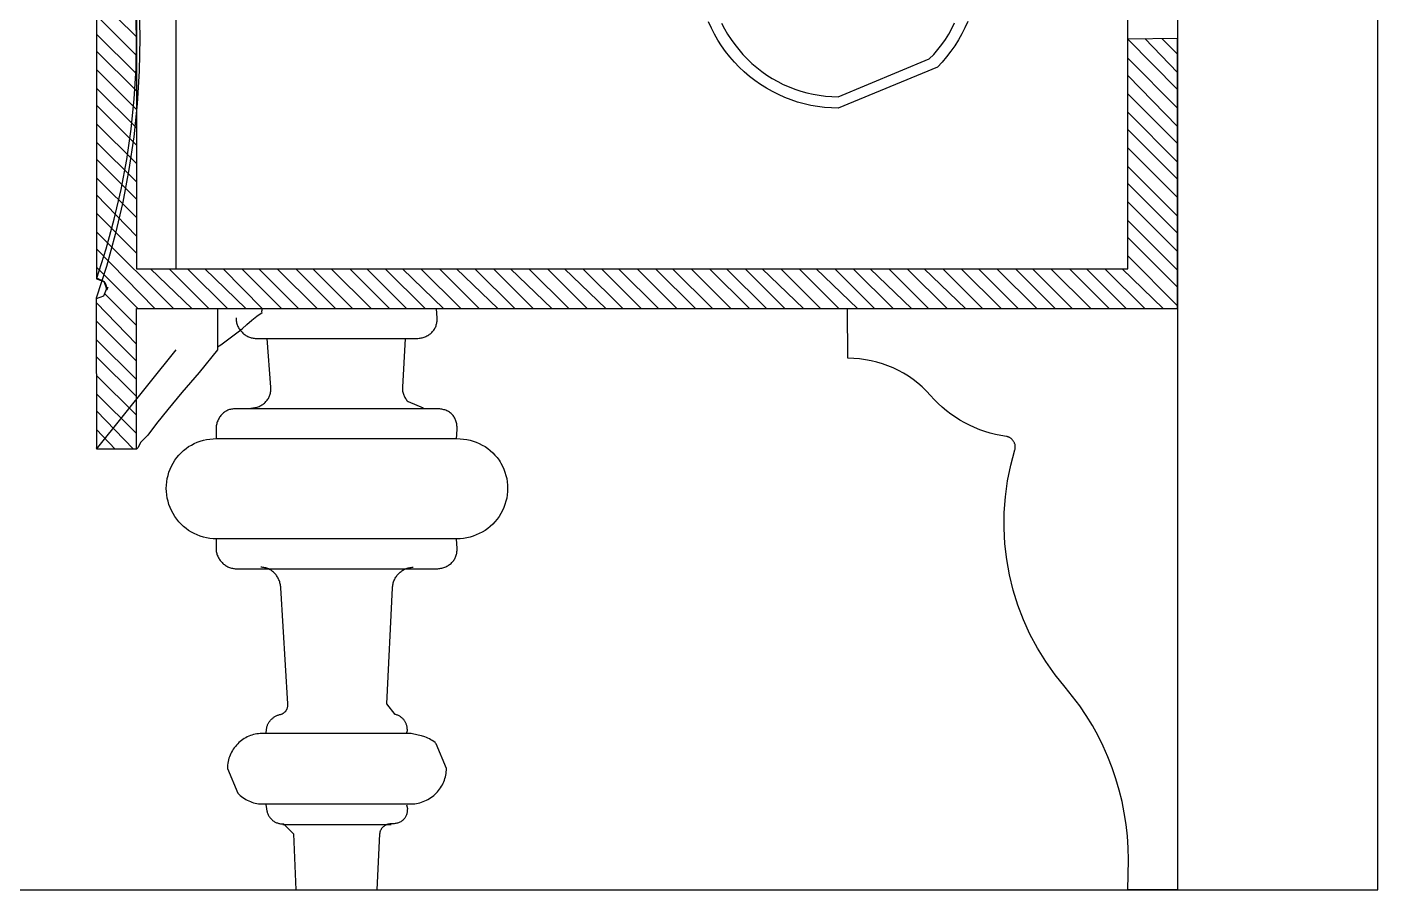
# Model space of a CAD drawing. Header units: inches. Extents: x -802 to 6464, y -987 to 5796.
# Drawn here: x 1432.5 to 1904.4, y 1604.7 to 1906.2 of the extents above; entities that cross this region are included whole.
import ezdxf

# ---------------------------------------------------------------- set-up
doc = ezdxf.new("R2010")
doc.units = ezdxf.units.IN
doc.header["$MEASUREMENT"] = 0

# ---------------------------------------------------------------- blocks, each defined once
blk = doc.blocks.new('SIDE')
at = {"color": 7}
for points in [[(2516.013, 2199.015), (2516.013, 2041.191), (2513.529, 2041.191), (2513.563, 2042.7), (2513.55, 2043.29), (2513.512, 2043.877), (2513.448, 2044.46), (2513.359, 2045.039), (2513.245, 2045.613), (2513.107, 2046.18), (2512.944, 2046.74), (2512.757, 2047.292), (2512.545, 2047.835), (2512.31, 2048.368), (2512.051, 2048.891), (2511.769, 2049.402), (2511.463, 2049.9), (2511.135, 2050.385), (2510.783, 2050.856), (2510.409, 2051.312), (2509.904, 2051.939), (2509.442, 2052.591), (2509.025, 2053.267), (2508.654, 2053.963), (2508.328, 2054.679), (2508.048, 2055.412), (2507.815, 2056.159), (2507.629, 2056.918), (2507.491, 2057.688), (2507.401, 2058.465), (2507.36, 2059.248), (2507.367, 2060.034), (2507.425, 2060.822), (2507.532, 2061.608), (2507.691, 2062.391), (2507.9, 2063.168), (2507.907, 2063.196), (2507.913, 2063.223), (2507.918, 2063.25), (2507.921, 2063.277), (2507.922, 2063.304), (2507.922, 2063.33), (2507.92, 2063.356), (2507.917, 2063.381), (2507.912, 2063.407), (2507.906, 2063.432), (2507.899, 2063.457), (2507.889, 2063.482), (2507.879, 2063.507), (2507.866, 2063.532), (2507.853, 2063.556), (2507.838, 2063.581), (2507.822, 2063.605), (2507.805, 2063.628), (2507.787, 2063.65), (2507.769, 2063.67), (2507.749, 2063.69), (2507.729, 2063.708), (2507.708, 2063.726), (2507.686, 2063.742), (2507.663, 2063.757), (2507.64, 2063.77), (2507.616, 2063.783), (2507.59, 2063.794), (2507.565, 2063.803), (2507.538, 2063.812), (2507.51, 2063.819), (2507.482, 2063.825), (2507.207, 2063.87), (2506.936, 2063.928), (2506.668, 2063.996), (2506.405, 2064.077), (2506.146, 2064.168), (2505.892, 2064.271), (2505.642, 2064.385), (2505.399, 2064.509), (2505.161, 2064.644), (2504.93, 2064.79), (2504.705, 2064.946), (2504.486, 2065.113), (2504.275, 2065.289), (2504.072, 2065.476), (2503.876, 2065.672), (2503.689, 2065.878), (2503.49, 2066.095), (2503.28, 2066.298), (2503.06, 2066.49), (2502.831, 2066.668), (2502.593, 2066.834), (2502.346, 2066.986), (2502.092, 2067.125), (2501.831, 2067.25), (2501.563, 2067.361), (2501.29, 2067.458), (2501.012, 2067.541), (2500.729, 2067.609), (2500.443, 2067.662), (2500.153, 2067.701), (2499.861, 2067.724), (2499.567, 2067.732), (2499.549, 2070.215)], [(2464.202, 2085.362), (2464.236, 2083.716), (2464.202, 2082.071), (2464.1, 2080.427), (2463.929, 2078.788), (2463.69, 2077.155), (2463.383, 2075.53), (2463.008, 2073.917), (2462.565, 2072.316), (2462.053, 2070.731), (2462.08, 2063.19), (2466.054, 2068.158)], [(2473.576, 2111.161), (2464.067, 2111.161), (2464.067, 2072.202), (2513.53, 2072.202), (2513.529, 2083.698), (2513.529, 2088.666)], [(2466.054, 2072.202), (2466.054, 2111.162)], [(2505.546, 2084.536), (2505.408, 2084.224), (2505.255, 2083.92), (2505.087, 2083.622), (2504.904, 2083.333), (2504.707, 2083.053), (2504.496, 2082.781), (2504.27, 2082.52), (2504.031, 2082.269), (2499.089, 2080.221), (2498.742, 2080.23), (2498.398, 2080.255), (2498.056, 2080.298), (2497.718, 2080.356), (2497.385, 2080.432), (2497.056, 2080.523), (2496.732, 2080.63), (2496.413, 2080.753), (2496.102, 2080.891), (2495.797, 2081.044), (2495.499, 2081.212), (2495.21, 2081.395), (2494.93, 2081.592), (2494.658, 2081.804), (2494.397, 2082.029), (2494.146, 2082.268), (2493.906, 2082.519), (2493.68, 2082.78), (2493.466, 2083.051), (2493.267, 2083.33), (2493.082, 2083.618), (2492.91, 2083.914), (2492.754, 2084.217), (2492.612, 2084.527)], [(2493.267, 2084.46), (2493.411, 2084.182), (2493.568, 2083.91), (2493.739, 2083.646), (2493.923, 2083.389), (2494.119, 2083.141), (2494.327, 2082.901), (2494.547, 2082.67), (2494.777, 2082.451), (2495.018, 2082.244), (2495.267, 2082.05), (2495.525, 2081.868), (2495.79, 2081.7), (2496.064, 2081.546), (2496.344, 2081.405), (2496.63, 2081.278), (2496.922, 2081.165), (2497.22, 2081.067), (2497.522, 2080.983), (2497.829, 2080.914), (2498.139, 2080.859), (2498.453, 2080.821), (2498.769, 2080.797), (2499.088, 2080.789), (2503.629, 2082.67), (2503.848, 2082.901), (2504.055, 2083.141), (2504.25, 2083.39), (2504.431, 2083.648), (2504.599, 2083.914), (2504.753, 2084.187), (2504.894, 2084.467)], [(2462.08, 2096.684), (2462.435, 2096.543), (2462.577, 2096.188), (2462.435, 2095.833), (2462.08, 2095.692), (2462.08, 2071.705), (2462.435, 2071.563), (2462.588, 2071.163), (2462.614, 2071.163), (2462.629, 2071.216), (2462.641, 2071.258), (2462.654, 2071.303)], [(2462.08, 2070.712), (2462.435, 2070.854), (2462.573, 2071.183), (2462.577, 2071.209), (2462.58, 2071.233), (2462.581, 2071.258), (2462.58, 2071.282), (2462.578, 2071.306), (2462.575, 2071.329), (2462.57, 2071.352), (2462.564, 2071.374), (2462.556, 2071.396), (2462.547, 2071.418), (2462.537, 2071.439), (2462.526, 2071.46), (2462.513, 2071.481), (2462.499, 2071.502), (2462.484, 2071.522), (2462.467, 2071.542), (2462.089, 2071.724), (2462.557, 2073.189), (2462.962, 2074.667), (2463.304, 2076.158), (2463.583, 2077.658), (2463.8, 2079.166), (2463.954, 2080.679), (2464.045, 2082.197), (2464.074, 2083.716), (2464.041, 2085.236)], [(2405.38, 2041.191), (2526.019, 2041.191), (2526.019, 2089.944)], [(2464.067, 2083.769), (2462.08, 2085.757)], [(2464.067, 2082.847), (2462.08, 2084.834)], [(2464.067, 2081.924), (2462.08, 2083.912)], [(2468.112, 2070.215), (2468.112, 2068.157), (2467.19, 2067.022), (2466.338, 2066.028), (2465.628, 2065.177), (2465.061, 2064.468), (2464.635, 2063.899), (2464.281, 2063.544), (2464.139, 2063.26), (2464.068, 2063.19), (2464.068, 2070.216), (2516.012, 2070.215), (2516.012, 2083.698), (2513.529, 2083.663), (2516.013, 2081.144)], [(2516.013, 2081.995), (2514.38, 2083.699)], [(2516.013, 2082.918), (2515.233, 2083.698)], [(2464.067, 2081.073), (2462.08, 2083.06)], [(2516.013, 2080.221), (2513.529, 2082.705)], [(2464.067, 2080.15), (2462.08, 2082.138)], [(2516.013, 2079.299), (2513.529, 2081.853)], [(2464.067, 2079.228), (2462.08, 2081.215)], [(2464.067, 2078.376), (2462.08, 2080.364)], [(2516.013, 2078.447), (2513.529, 2080.931)], [(2516.013, 2077.525), (2513.529, 2080.008)], [(2464.067, 2077.454), (2462.08, 2079.441)], [(2516.013, 2076.673), (2513.529, 2079.157)], [(2464.067, 2076.531), (2462.08, 2078.518)], [(2464.067, 2075.679), (2462.08, 2077.667)], [(2516.013, 2075.751), (2513.529, 2078.234)], [(2516.013, 2074.828), (2513.529, 2077.312)], [(2464.067, 2074.757), (2462.08, 2076.744)], [(2516.013, 2073.976), (2513.529, 2076.46)], [(2464.067, 2073.835), (2462.08, 2075.893)], [(2464.067, 2072.983), (2462.08, 2074.97)], [(2516.013, 2073.054), (2513.529, 2075.538)], [(2516.013, 2072.131), (2513.529, 2074.615)], [(2465.912, 2070.215), (2462.081, 2074.047)], [(2516.013, 2071.28), (2513.529, 2073.764)], [(2464.99, 2070.215), (2462.08, 2073.196)], [(2464.138, 2070.215), (2462.08, 2072.274)], [(2516.013, 2070.357), (2513.529, 2072.841)], [(2466.835, 2070.215), (2464.776, 2072.203)], [(2467.686, 2070.215), (2465.699, 2072.203)], [(2468.609, 2070.215), (2466.622, 2072.203)], [(2469.531, 2070.215), (2467.473, 2072.203)], [(2468.112, 2068.299), (2468.275, 2068.398), (2469.34, 2069.199), (2469.574, 2069.422), (2469.817, 2069.631), (2470.069, 2069.83), (2470.332, 2070.02), (2470.33, 2070.045), (2470.33, 2070.069), (2470.331, 2070.093), (2470.333, 2070.118), (2470.339, 2070.166), (2470.348, 2070.215), (2468.396, 2072.203)], [(2471.306, 2070.215), (2469.318, 2072.203)], [(2472.157, 2070.215), (2470.17, 2072.203)], [(2473.08, 2070.215), (2471.092, 2072.203)], [(2474.002, 2070.215), (2472.015, 2072.203)], [(2474.854, 2070.215), (2472.866, 2072.203)], [(2475.776, 2070.215), (2473.789, 2072.203)], [(2476.699, 2070.215), (2474.711, 2072.203)], [(2477.55, 2070.215), (2475.563, 2072.203)], [(2478.473, 2070.215), (2476.486, 2072.203)], [(2479.395, 2070.215), (2477.337, 2072.203)], [(2480.247, 2070.215), (2478.26, 2072.203)], [(2481.17, 2070.215), (2479.182, 2072.203)], [(2482.092, 2070.215), (2480.034, 2072.203)], [(2482.944, 2070.215), (2480.956, 2072.203)], [(2483.866, 2070.215), (2481.879, 2072.203)], [(2484.789, 2070.215), (2482.73, 2072.203)], [(2485.64, 2070.215), (2483.653, 2072.203)], [(2486.563, 2070.215), (2484.575, 2072.203)], [(2487.485, 2070.215), (2485.427, 2072.203)], [(2488.337, 2070.215), (2486.349, 2072.203)], [(2489.259, 2070.215), (2487.272, 2072.203)], [(2490.111, 2070.215), (2488.124, 2072.203)], [(2491.034, 2070.215), (2489.046, 2072.203)], [(2491.956, 2070.215), (2489.969, 2072.203)], [(2492.808, 2070.215), (2490.82, 2072.203)], [(2493.73, 2070.215), (2491.743, 2072.203)], [(2494.653, 2070.215), (2492.665, 2072.203)], [(2495.504, 2070.215), (2493.517, 2072.203)], [(2496.427, 2070.215), (2494.439, 2072.203)], [(2497.349, 2070.215), (2495.291, 2072.203)], [(2498.201, 2070.215), (2496.214, 2072.203)], [(2499.123, 2070.215), (2497.136, 2072.203)], [(2500.046, 2070.215), (2497.988, 2072.203)], [(2500.897, 2070.215), (2498.91, 2072.203)], [(2501.82, 2070.215), (2499.833, 2072.203)], [(2502.743, 2070.215), (2500.684, 2072.203)], [(2503.594, 2070.215), (2501.607, 2072.203)], [(2504.517, 2070.215), (2502.529, 2072.203)], [(2505.439, 2070.215), (2503.381, 2072.203)], [(2506.291, 2070.215), (2504.303, 2072.203)], [(2507.213, 2070.215), (2505.226, 2072.203)], [(2508.065, 2070.215), (2506.077, 2072.203)], [(2508.987, 2070.215), (2507, 2072.203)], [(2509.91, 2070.215), (2507.923, 2072.203)], [(2510.761, 2070.215), (2508.774, 2072.203)], [(2511.684, 2070.215), (2509.697, 2072.203)], [(2512.607, 2070.215), (2510.619, 2072.203)], [(2513.458, 2070.215), (2511.471, 2072.203)], [(2514.381, 2070.215), (2512.393, 2072.203)], [(2515.303, 2070.215), (2513.245, 2072.203)], [(2464.067, 2069.364), (2462.505, 2070.926)], [(2464.067, 2068.441), (2462.08, 2070.499)], [(2469.035, 2069.754), (2469.036, 2069.703), (2469.04, 2069.652), (2469.046, 2069.602), (2469.055, 2069.552), (2469.066, 2069.503), (2469.079, 2069.455), (2469.095, 2069.407), (2469.113, 2069.36), (2469.133, 2069.315), (2469.156, 2069.27), (2469.181, 2069.226), (2469.207, 2069.183), (2469.237, 2069.142), (2469.268, 2069.102), (2469.301, 2069.064), (2469.336, 2069.027), (2469.373, 2068.992), (2469.411, 2068.958), (2469.45, 2068.927), (2469.49, 2068.898), (2469.531, 2068.871), (2469.573, 2068.847), (2469.617, 2068.824), (2469.661, 2068.804), (2469.706, 2068.786), (2469.752, 2068.77), (2469.799, 2068.756), (2469.847, 2068.745), (2469.895, 2068.737), (2469.945, 2068.73), (2469.995, 2068.727), (2470.046, 2068.725), (2478.065, 2068.725), (2478.116, 2068.726), (2478.167, 2068.73), (2478.218, 2068.736), (2478.269, 2068.745), (2478.32, 2068.756), (2478.37, 2068.769), (2478.419, 2068.785), (2478.467, 2068.803), (2478.515, 2068.824), (2478.561, 2068.846), (2478.607, 2068.871), (2478.65, 2068.898), (2478.693, 2068.927), (2478.734, 2068.958), (2478.773, 2068.991), (2478.81, 2069.026), (2478.845, 2069.063), (2478.877, 2069.101), (2478.906, 2069.14), (2478.933, 2069.18), (2478.957, 2069.221), (2478.979, 2069.264), (2478.998, 2069.307), (2479.015, 2069.351), (2479.03, 2069.396), (2479.043, 2069.443), (2479.053, 2069.49), (2479.061, 2069.537), (2479.068, 2069.586), (2479.072, 2069.635), (2479.075, 2069.685), (2479.076, 2069.736), (2479.041, 2070.215)], [(2464.067, 2067.59), (2462.08, 2069.577)], [(2464.067, 2066.667), (2462.08, 2068.655)], [(2469.78, 2065.246), (2469.833, 2065.248), (2469.885, 2065.252), (2469.937, 2065.258), (2469.988, 2065.268), (2470.039, 2065.279), (2470.089, 2065.294), (2470.138, 2065.311), (2470.187, 2065.33), (2470.234, 2065.352), (2470.28, 2065.376), (2470.325, 2065.402), (2470.368, 2065.431), (2470.41, 2065.462), (2470.451, 2065.495), (2470.49, 2065.53), (2470.527, 2065.568), (2470.562, 2065.607), (2470.594, 2065.646), (2470.623, 2065.686), (2470.649, 2065.727), (2470.673, 2065.768), (2470.694, 2065.811), (2470.712, 2065.854), (2470.728, 2065.898), (2470.742, 2065.943), (2470.753, 2065.989), (2470.761, 2066.035), (2470.768, 2066.083), (2470.772, 2066.132), (2470.774, 2066.182), (2470.773, 2066.233), (2470.771, 2066.285), (2470.596, 2068.725)], [(2477.479, 2068.725), (2477.34, 2066.285), (2477.338, 2066.233), (2477.339, 2066.182), (2477.343, 2066.132), (2477.35, 2066.084), (2477.359, 2066.036), (2477.371, 2065.989), (2477.385, 2065.943), (2477.401, 2065.898), (2477.42, 2065.854), (2477.442, 2065.811), (2477.465, 2065.768), (2477.491, 2065.727), (2477.52, 2065.686), (2477.55, 2065.646), (2477.583, 2065.606), (2477.618, 2065.567), (2478.366, 2065.251)], [(2464.067, 2065.816), (2462.08, 2067.803)], [(2464.067, 2064.893), (2462.08, 2066.88)], [(2464.067, 2063.97), (2462.08, 2065.958)], [(2463.925, 2063.19), (2462.08, 2065.106)], [(2480.034, 2063.687), (2480.07, 2064.201), (2480.066, 2064.304), (2480.062, 2064.355), (2480.055, 2064.406), (2480.047, 2064.456), (2480.036, 2064.506), (2480.024, 2064.555), (2480.009, 2064.604), (2479.992, 2064.651), (2479.973, 2064.698), (2479.951, 2064.743), (2479.927, 2064.787), (2479.9, 2064.829), (2479.871, 2064.87), (2479.839, 2064.909), (2479.804, 2064.946), (2479.767, 2064.981), (2479.728, 2065.013), (2479.687, 2065.042), (2479.644, 2065.069), (2479.601, 2065.093), (2479.555, 2065.115), (2479.509, 2065.135), (2479.461, 2065.152), (2479.413, 2065.166), (2479.363, 2065.179), (2479.313, 2065.189), (2479.263, 2065.198), (2479.212, 2065.204), (2479.161, 2065.209), (2479.11, 2065.211), (2479.059, 2065.212), (2469.052, 2065.212), (2469.001, 2065.212), (2468.951, 2065.209), (2468.902, 2065.204), (2468.853, 2065.198), (2468.806, 2065.19), (2468.759, 2065.179), (2468.713, 2065.167), (2468.668, 2065.152), (2468.623, 2065.135), (2468.58, 2065.115), (2468.538, 2065.094), (2468.497, 2065.07), (2468.457, 2065.043), (2468.418, 2065.013), (2468.38, 2064.981), (2468.343, 2064.947), (2468.308, 2064.909), (2468.275, 2064.87), (2468.243, 2064.83), (2468.214, 2064.787), (2468.188, 2064.743), (2468.163, 2064.698), (2468.14, 2064.651), (2468.12, 2064.604), (2468.102, 2064.555), (2468.086, 2064.506), (2468.072, 2064.456), (2468.061, 2064.406), (2468.053, 2064.355), (2468.046, 2064.304), (2468.043, 2064.252), (2468.041, 2064.201), (2468.041, 2063.687)], [(2463.003, 2063.19), (2462.081, 2064.183)], [(2464.068, 2063.19), (2462.115, 2063.19), (2462.08, 2063.261)], [(2468.041, 2058.719), (2468.041, 2058.24), (2468.042, 2058.189), (2468.046, 2058.139), (2468.052, 2058.09), (2468.061, 2058.041), (2468.072, 2057.994), (2468.086, 2057.947), (2468.101, 2057.901), (2468.12, 2057.855), (2468.14, 2057.811), (2468.162, 2057.768), (2468.187, 2057.726), (2468.214, 2057.685), (2468.243, 2057.644), (2468.274, 2057.605), (2468.307, 2057.567), (2468.343, 2057.531), (2468.379, 2057.496), (2468.417, 2057.462), (2468.456, 2057.431), (2468.496, 2057.402), (2468.538, 2057.375), (2468.58, 2057.351), (2468.623, 2057.328), (2468.667, 2057.308), (2468.713, 2057.29), (2468.759, 2057.274), (2468.806, 2057.26), (2468.853, 2057.249), (2468.902, 2057.24), (2468.951, 2057.234), (2469.001, 2057.23), (2469.052, 2057.229), (2479.059, 2057.229), (2479.11, 2057.23), (2479.161, 2057.234), (2479.212, 2057.24), (2479.263, 2057.249), (2479.313, 2057.26), (2479.363, 2057.273), (2479.412, 2057.289), (2479.461, 2057.307), (2479.508, 2057.328), (2479.555, 2057.35), (2479.6, 2057.375), (2479.644, 2057.402), (2479.686, 2057.431), (2479.727, 2057.462), (2479.766, 2057.495), (2479.803, 2057.53), (2479.838, 2057.567), (2479.87, 2057.605), (2479.899, 2057.644), (2479.926, 2057.684), (2479.95, 2057.725), (2479.972, 2057.768), (2479.992, 2057.811), (2480.009, 2057.855), (2480.023, 2057.9), (2480.036, 2057.946), (2480.046, 2057.993), (2480.055, 2058.041), (2480.061, 2058.09), (2480.066, 2058.139), (2480.068, 2058.189), (2480.069, 2058.24), (2480.034, 2058.719)], [(2470.525, 2048.997), (2470.56, 2049.156), (2470.561, 2049.192), (2470.564, 2049.228), (2470.568, 2049.263), (2470.574, 2049.297), (2470.581, 2049.332), (2470.591, 2049.365), (2470.601, 2049.398), (2470.614, 2049.431), (2470.627, 2049.463), (2470.642, 2049.494), (2470.659, 2049.525), (2470.676, 2049.555), (2470.695, 2049.584), (2470.715, 2049.613), (2470.737, 2049.64), (2470.759, 2049.667), (2470.783, 2049.693), (2470.808, 2049.718), (2470.833, 2049.742), (2470.86, 2049.765), (2470.888, 2049.787), (2470.916, 2049.808), (2470.945, 2049.828), (2470.975, 2049.847), (2471.006, 2049.864), (2471.038, 2049.881), (2471.07, 2049.896), (2471.103, 2049.91), (2471.136, 2049.922), (2471.17, 2049.933), (2471.205, 2049.943), (2471.24, 2049.952), (2471.263, 2049.957), (2471.286, 2049.964), (2471.308, 2049.971), (2471.33, 2049.98), (2471.351, 2049.989), (2471.371, 2049.999), (2471.39, 2050.01), (2471.409, 2050.022), (2471.427, 2050.034), (2471.444, 2050.047), (2471.461, 2050.061), (2471.477, 2050.076), (2471.492, 2050.091), (2471.506, 2050.107), (2471.52, 2050.124), (2471.532, 2050.141), (2471.544, 2050.159), (2471.556, 2050.177), (2471.566, 2050.196), (2471.576, 2050.215), (2471.584, 2050.235), (2471.592, 2050.256), (2471.599, 2050.277), (2471.606, 2050.298), (2471.611, 2050.32), (2471.616, 2050.342), (2471.619, 2050.365), (2471.622, 2050.388), (2471.624, 2050.411), (2471.625, 2050.435), (2471.625, 2050.459), (2471.624, 2050.483), (2471.27, 2056.28), (2471.266, 2056.331), (2471.26, 2056.381), (2471.252, 2056.431), (2471.241, 2056.48), (2471.229, 2056.529), (2471.214, 2056.577), (2471.198, 2056.623), (2471.179, 2056.669), (2471.159, 2056.714), (2471.137, 2056.758), (2471.113, 2056.801), (2471.087, 2056.842), (2471.06, 2056.882), (2471.031, 2056.921), (2471, 2056.958), (2470.968, 2056.994), (2470.934, 2057.028), (2470.899, 2057.061), (2470.862, 2057.092), (2470.824, 2057.121), (2470.784, 2057.148), (2470.744, 2057.173), (2470.702, 2057.196), (2470.659, 2057.217), (2470.615, 2057.235), (2470.569, 2057.252), (2470.523, 2057.266), (2470.476, 2057.278), (2470.427, 2057.287), (2470.378, 2057.294), (2470.328, 2057.298), (2470.277, 2057.299)], [(2477.55, 2048.997), (2477.586, 2049.157), (2477.585, 2049.193), (2477.583, 2049.228), (2477.579, 2049.263), (2477.575, 2049.298), (2477.569, 2049.332), (2477.561, 2049.366), (2477.553, 2049.399), (2477.543, 2049.431), (2477.532, 2049.463), (2477.52, 2049.495), (2477.506, 2049.525), (2477.492, 2049.555), (2477.476, 2049.585), (2477.459, 2049.613), (2477.441, 2049.641), (2477.422, 2049.668), (2477.401, 2049.694), (2477.38, 2049.719), (2477.358, 2049.743), (2477.334, 2049.766), (2477.31, 2049.788), (2477.284, 2049.809), (2477.258, 2049.829), (2477.23, 2049.848), (2477.202, 2049.865), (2477.172, 2049.882), (2477.142, 2049.897), (2477.111, 2049.911), (2477.079, 2049.923), (2477.046, 2049.934), (2477.012, 2049.944), (2476.977, 2049.953), (2476.557, 2050.483), (2476.842, 2056.28), (2476.846, 2056.331), (2476.852, 2056.381), (2476.861, 2056.431), (2476.872, 2056.481), (2476.885, 2056.529), (2476.9, 2056.577), (2476.918, 2056.624), (2476.937, 2056.67), (2476.959, 2056.715), (2476.982, 2056.759), (2477.008, 2056.802), (2477.035, 2056.843), (2477.064, 2056.883), (2477.095, 2056.922), (2477.127, 2056.96), (2477.161, 2056.995), (2477.196, 2057.03), (2477.233, 2057.062), (2477.272, 2057.093), (2477.311, 2057.122), (2477.352, 2057.149), (2477.394, 2057.174), (2477.438, 2057.197), (2477.482, 2057.218), (2477.528, 2057.237), (2477.574, 2057.254), (2477.621, 2057.268), (2477.67, 2057.279), (2477.719, 2057.289), (2477.768, 2057.295), (2477.819, 2057.3), (2477.87, 2057.301)], [(2470.525, 2045.449), (2470.56, 2045.254), (2470.561, 2045.234), (2470.562, 2045.214), (2470.566, 2045.174), (2470.573, 2045.135), (2470.582, 2045.097), (2470.593, 2045.059), (2470.607, 2045.022), (2470.623, 2044.986), (2470.64, 2044.95), (2470.66, 2044.916), (2470.681, 2044.882), (2470.703, 2044.849), (2470.727, 2044.816), (2470.779, 2044.754), (2470.835, 2044.695), (2470.864, 2044.667), (2470.895, 2044.642), (2470.926, 2044.619), (2470.959, 2044.598), (2470.993, 2044.58), (2471.028, 2044.563), (2471.063, 2044.548), (2471.099, 2044.536), (2471.137, 2044.524), (2471.174, 2044.515), (2471.213, 2044.507), (2471.252, 2044.501), (2471.291, 2044.497), (2471.331, 2044.494), (2471.412, 2044.491), (2471.908, 2043.99), (2472.015, 2041.191)], [(2477.55, 2045.449), (2477.586, 2045.254), (2477.583, 2045.174), (2477.58, 2045.135), (2477.575, 2045.096), (2477.569, 2045.059), (2477.562, 2045.022), (2477.552, 2044.986), (2477.541, 2044.95), (2477.528, 2044.915), (2477.514, 2044.881), (2477.497, 2044.848), (2477.478, 2044.816), (2477.458, 2044.784), (2477.435, 2044.753), (2477.41, 2044.723), (2477.382, 2044.694), (2477.367, 2044.68), (2477.352, 2044.667), (2477.337, 2044.654), (2477.321, 2044.642), (2477.287, 2044.619), (2477.27, 2044.608), (2477.252, 2044.598), (2477.216, 2044.579), (2477.178, 2044.563), (2477.139, 2044.548), (2477.1, 2044.535), (2477.059, 2044.524), (2477.018, 2044.515), (2476.977, 2044.507), (2476.935, 2044.501), (2476.852, 2044.493), (2476.77, 2044.491), (2476.743, 2044.49), (2476.717, 2044.488), (2476.691, 2044.485), (2476.665, 2044.481), (2476.639, 2044.475), (2476.614, 2044.469), (2476.588, 2044.461), (2476.564, 2044.452), (2476.54, 2044.443), (2476.516, 2044.432), (2476.492, 2044.42), (2476.47, 2044.407), (2476.448, 2044.393), (2476.426, 2044.379), (2476.405, 2044.363), (2476.385, 2044.347), (2476.366, 2044.329), (2476.348, 2044.311), (2476.33, 2044.292), (2476.314, 2044.273), (2476.298, 2044.253), (2476.283, 2044.232), (2476.27, 2044.21), (2476.257, 2044.188), (2476.246, 2044.165), (2476.236, 2044.141), (2476.227, 2044.117), (2476.219, 2044.093), (2476.213, 2044.068), (2476.208, 2044.042), (2476.204, 2044.017), (2476.202, 2043.99), (2476.06, 2041.191)], [(2471.377, 2044.455), (2476.77, 2044.455)]]:
    blk.add_lwpolyline(points, dxfattribs=at)
for points in [[(2480.052, 2063.722), (2480.22, 2063.717), (2480.386, 2063.702), (2480.551, 2063.676), (2480.712, 2063.641), (2480.87, 2063.595), (2481.025, 2063.54), (2481.175, 2063.476), (2481.32, 2063.402), (2481.461, 2063.32), (2481.595, 2063.228), (2481.723, 2063.127), (2481.844, 2063.018), (2481.958, 2062.9), (2482.065, 2062.774), (2482.115, 2062.708), (2482.162, 2062.64), (2482.208, 2062.57), (2482.251, 2062.498), (2482.331, 2062.35), (2482.399, 2062.198), (2482.457, 2062.043), (2482.505, 2061.885), (2482.541, 2061.725), (2482.568, 2061.564), (2482.584, 2061.402), (2482.589, 2061.238), (2482.584, 2061.075), (2482.568, 2060.913), (2482.541, 2060.751), (2482.505, 2060.592), (2482.457, 2060.434), (2482.399, 2060.279), (2482.331, 2060.127), (2482.251, 2059.979), (2482.162, 2059.836), (2482.065, 2059.701), (2481.958, 2059.573), (2481.844, 2059.453), (2481.723, 2059.341), (2481.595, 2059.238), (2481.461, 2059.143), (2481.32, 2059.057), (2481.175, 2058.98), (2481.025, 2058.912), (2480.87, 2058.854), (2480.712, 2058.806), (2480.551, 2058.769), (2480.386, 2058.741), (2480.22, 2058.725), (2480.052, 2058.719), (2468.059, 2058.719), (2467.892, 2058.725), (2467.726, 2058.741), (2467.564, 2058.769), (2467.405, 2058.806), (2467.249, 2058.854), (2467.098, 2058.912), (2466.951, 2058.98), (2466.808, 2059.057), (2466.671, 2059.143), (2466.54, 2059.238), (2466.415, 2059.341), (2466.296, 2059.453), (2466.185, 2059.573), (2466.08, 2059.701), (2465.984, 2059.836), (2465.895, 2059.979), (2465.816, 2060.127), (2465.747, 2060.279), (2465.689, 2060.434), (2465.642, 2060.592), (2465.605, 2060.751), (2465.579, 2060.913), (2465.563, 2061.075), (2465.557, 2061.238), (2465.563, 2061.401), (2465.579, 2061.564), (2465.605, 2061.725), (2465.642, 2061.885), (2465.689, 2062.043), (2465.747, 2062.198), (2465.816, 2062.35), (2465.895, 2062.498), (2465.984, 2062.64), (2466.08, 2062.774), (2466.185, 2062.9), (2466.296, 2063.018), (2466.415, 2063.127), (2466.54, 2063.228), (2466.671, 2063.32), (2466.808, 2063.402), (2466.951, 2063.476), (2467.098, 2063.54), (2467.249, 2063.595), (2467.405, 2063.64), (2467.564, 2063.676), (2467.726, 2063.702), (2467.892, 2063.717), (2468.059, 2063.722)], [(2477.781, 2048.997), (2470.33, 2048.997), (2470.244, 2048.995), (2470.158, 2048.989), (2470.074, 2048.978), (2469.992, 2048.963), (2469.91, 2048.945), (2469.829, 2048.922), (2469.75, 2048.895), (2469.673, 2048.865), (2469.597, 2048.83), (2469.523, 2048.792), (2469.45, 2048.75), (2469.38, 2048.705), (2469.311, 2048.656), (2469.245, 2048.603), (2469.18, 2048.547), (2469.118, 2048.488), (2469.058, 2048.425), (2469.002, 2048.36), (2468.95, 2048.293), (2468.901, 2048.223), (2468.855, 2048.151), (2468.813, 2048.077), (2468.775, 2048.001), (2468.741, 2047.924), (2468.71, 2047.844), (2468.684, 2047.764), (2468.661, 2047.682), (2468.642, 2047.599), (2468.628, 2047.515), (2468.617, 2047.43), (2468.611, 2047.344), (2468.609, 2047.258), (2469.118, 2046.029), (2469.181, 2045.969), (2469.245, 2045.912), (2469.312, 2045.857), (2469.38, 2045.806), (2469.451, 2045.758), (2469.523, 2045.713), (2469.598, 2045.672), (2469.673, 2045.634), (2469.751, 2045.6), (2469.83, 2045.571), (2469.91, 2045.545), (2469.992, 2045.523), (2470.075, 2045.507), (2470.159, 2045.494), (2470.244, 2045.487), (2470.33, 2045.484), (2477.781, 2045.484), (2477.868, 2045.487), (2477.954, 2045.494), (2478.04, 2045.507), (2478.125, 2045.524), (2478.209, 2045.545), (2478.293, 2045.571), (2478.375, 2045.601), (2478.456, 2045.635), (2478.535, 2045.672), (2478.612, 2045.714), (2478.688, 2045.758), (2478.761, 2045.807), (2478.832, 2045.858), (2478.9, 2045.912), (2478.966, 2045.969), (2479.029, 2046.029), (2479.088, 2046.092), (2479.144, 2046.157), (2479.197, 2046.224), (2479.246, 2046.294), (2479.291, 2046.366), (2479.333, 2046.44), (2479.371, 2046.516), (2479.405, 2046.593), (2479.436, 2046.673), (2479.463, 2046.753), (2479.485, 2046.835), (2479.504, 2046.918), (2479.519, 2047.002), (2479.529, 2047.087), (2479.535, 2047.173), (2479.538, 2047.259), (2479.028, 2048.488), (2478.997, 2048.518), (2478.965, 2048.547), (2478.9, 2048.6), (2478.831, 2048.648), (2478.76, 2048.692), (2478.687, 2048.732), (2478.612, 2048.768), (2478.534, 2048.801), (2478.455, 2048.831), (2478.292, 2048.882), (2478.124, 2048.925)]]:
    blk.add_lwpolyline(points, close=True, dxfattribs=at)

msp = doc.modelspace()

# ---------------------------------------------------------------- block references
at = {"xscale": 7, "yscale": 7, "zscale": 7}
msp.add_blockref('SIDE', (-15777.76, -12683.63), dxfattribs=at)

doc.saveas('drawing.dxf')
